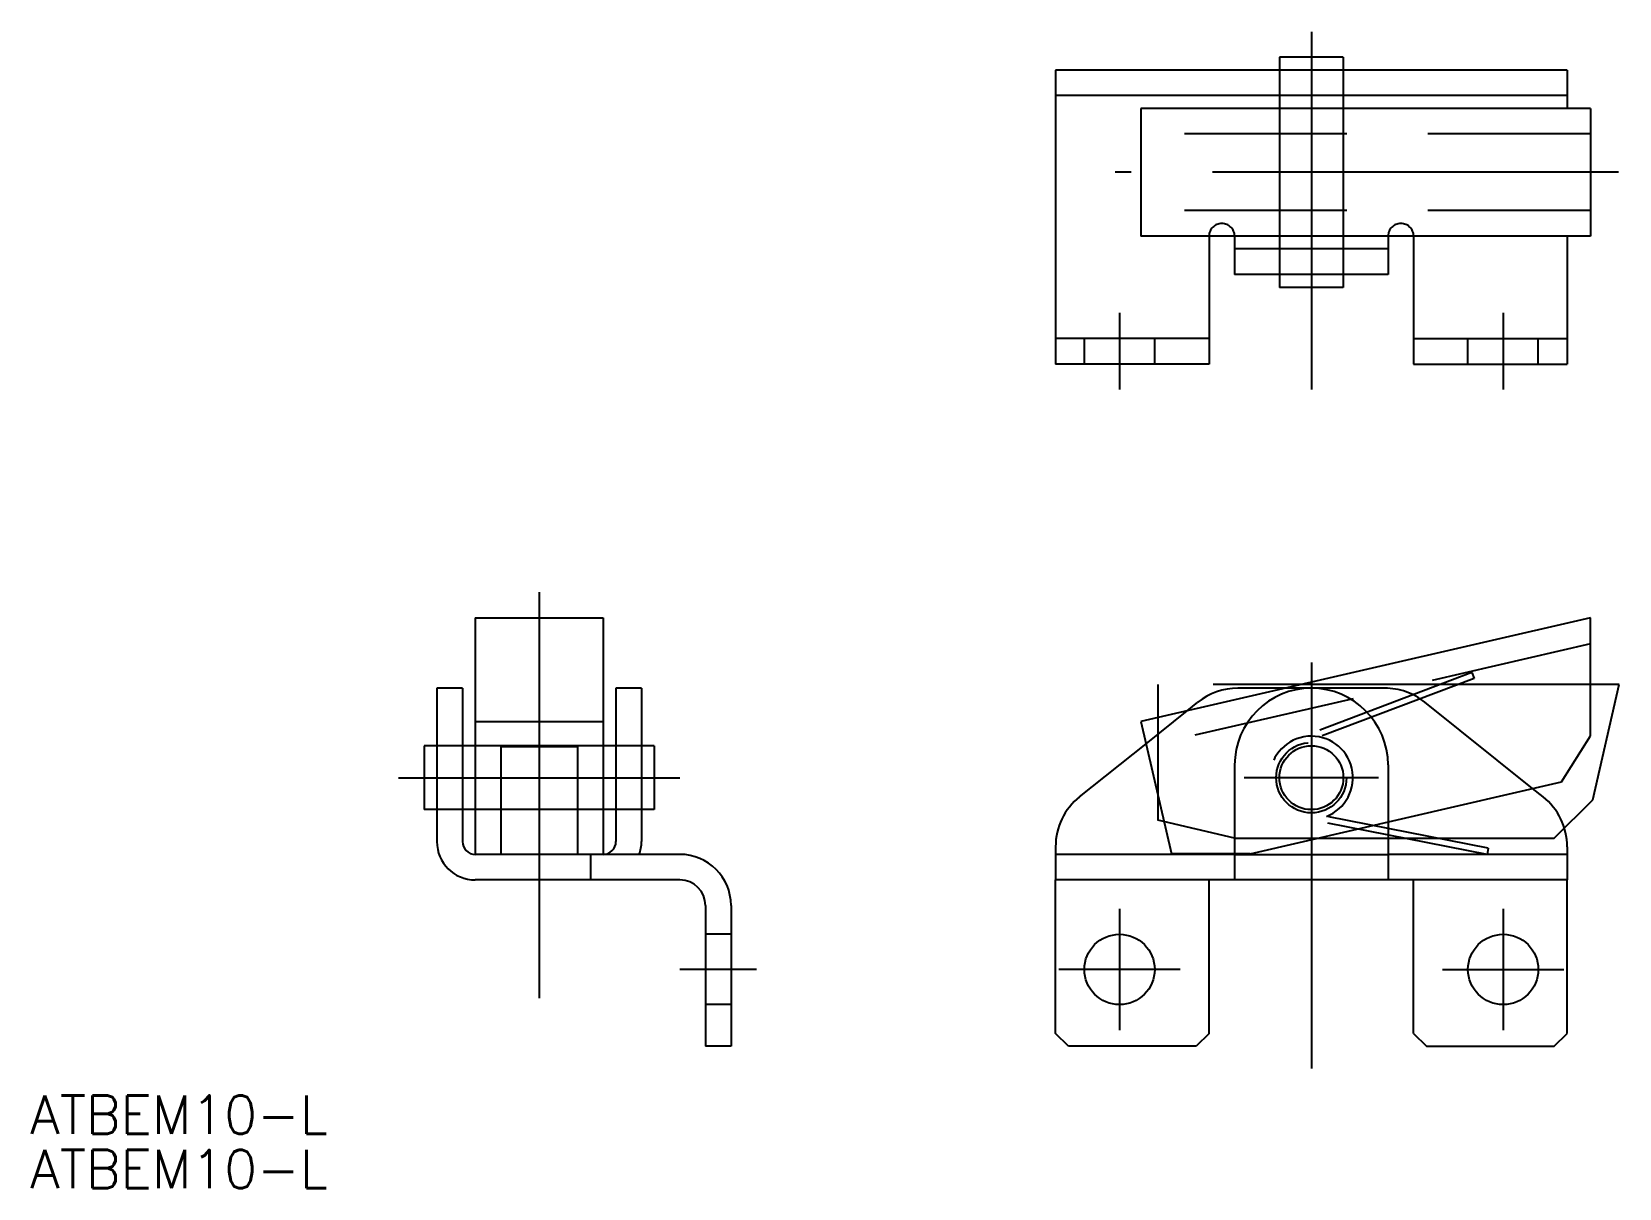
# Model space of a CAD drawing. Extents: x -100 to 24, y -32 to 58.
import ezdxf

# ---------------------------------------------------------------- set-up
doc = ezdxf.new("R2010")
doc.units = 0
for name, pattern in [('CENTER', [50.8, 31.75, -6.35, 6.35, -6.35]), ('DASHED', [19.05, 12.7, -6.35]), ('PHANTOM', [63.5, 31.75, -6.35, 6.35, -6.35, 6.35, -6.35])]:
    doc.linetypes.add(name, pattern=pattern)
doc.layers.get('0').update_dxf_attribs({"linetype": 'CONTINUOUS'})
doc.layers.add('CENTER', color=1, linetype='CENTER')
doc.styles.get("Standard").update_dxf_attribs({"font": 'txt.shx', "height": 3, "bigfont": 'bigfont.shx'})

msp = doc.modelspace()

# ---------------------------------------------------------------- linework, layer by layer
at = {"color": 7, "linetype": 'CONTINUOUS'}
for p, q in [((2.5, 56.36), (-2.5, 56.36)), ((-2.5, 56.36), (-2.5, 55.36)), ((2.5, 56.36), (2.5, 55.36)), ((-20, 55.36), (-20, 32.36)), ((20, 55.36), (-20, 55.36)), ((20, 55.36), (20, 52.36)), ((20, 53.36), (-20, 53.36)), ((21.82, 52.36), (-13.33, 52.36)), ((-13.33, 52.36), (-13.33, 42.36)), ((-2.5, 53.36), (-2.5, 52.36)), ((2.5, 53.36), (2.5, 52.36)), ((21.82, 52.36), (21.82, 42.36)), ((21.82, 42.36), (-13.33, 42.36)), ((-8, 42.36), (-8, 32.36)), ((-6, 42.36), (-6, 39.36)), ((-2.5, 42.36), (-2.5, 41.36)), ((2.5, 42.36), (2.5, 41.36)), ((6, 42.36), (6, 39.36)), ((8, 42.36), (8, 32.36)), ((20, 42.36), (20, 32.36)), ((6, 41.36), (-6, 41.36)), ((6, 39.36), (-6, 39.36)), ((-2.5, 39.36), (-2.5, 38.36)), ((2.5, 39.36), (2.5, 38.36)), ((2.5, 38.36), (-2.5, 38.36)), ((-8, 32.36), (-20, 32.36)), ((8, 32.36), (20, 32.36)), ((-65.38, 12.51), (-65.38, -6)), ((-65.38, 12.51), (-55.38, 12.51)), ((-55.38, 12.51), (-55.38, -6)), ((21.82, 12.51), (-13.33, 4.39)), ((21.82, 3.27), (21.82, 12.51)), ((-68.38, 7), (-68.38, -5)), ((-66.38, 7), (-68.38, 7)), ((-66.38, 7), (-66.38, -5)), ((-54.38, 7), (-54.38, -5)), ((-52.38, 7), (-54.38, 7)), ((-52.38, 7), (-52.38, -5)), ((-2.04, 7), (-5.75, 7)), ((-9.71, 5.23), (-8.87, 5.9)), ((-65.38, 4.39), (-55.38, 4.39)), ((-13.33, 4.39), (-10.94, -5.95)), ((-69.38, 2.5), (-69.38, -2.5)), ((-68.38, 2.5), (-69.38, 2.5)), ((-65.38, 2.5), (-66.38, 2.5)), ((-54.38, 2.5), (-55.38, 2.5)), ((-51.38, 2.5), (-52.38, 2.5)), ((-51.38, 2.5), (-51.38, -2.5)), ((-18.12, -1.5), (-12.93, 2.66)), ((19.57, -0.32), (21.82, 3.27)), ((-63.38, 2.45), (-57.38, 2.45)), ((-63.38, 2.45), (-63.38, -6)), ((-57.38, 2.45), (-57.38, -6)), ((-6, 1), (-6, -8)), ((6, 1), (6, -8)), ((-4.78, -5.95), (19.57, -0.32)), ((18.12, -1.5), (17.3, -0.84)), ((-68.38, -2.5), (-69.38, -2.5)), ((-65.38, -2.5), (-66.38, -2.5)), ((-57.38, -2.5), (-63.38, -2.5)), ((-54.38, -2.5), (-55.38, -2.5)), ((-51.38, -2.5), (-52.38, -2.5)), ((-49.38, -6), (-65.38, -6)), ((-20, -5.4), (-20, -8)), ((-6, -6), (-20, -6)), ((-4.78, -5.95), (-10.94, -5.95)), ((20, -6), (6, -6)), ((20, -5.4), (20, -8)), ((-49.38, -8), (-65.38, -8)), ((-20, -20), (-20, -8)), ((-8, -20), (-8, -8)), ((8, -8), (-8, -8)), ((8, -20), (8, -8)), ((20, -20), (20, -8)), ((-47.38, -10), (-47.38, -21)), ((-45.38, -10), (-45.38, -21)), ((-45.38, -21), (-47.38, -21)), ((-19, -21), (-20, -20)), ((-9, -21), (-19, -21)), ((-8, -20), (-9, -21)), ((8, -20), (9, -21)), ((9, -21), (19, -21)), ((19, -21), (20, -20))]:
    msp.add_line(p, q, dxfattribs=at)
at = {"color": 3, "linetype": 'DASHED'}
for p, q in [((-2.5, 55.36), (-2.5, 53.36)), ((2.5, 55.36), (2.5, 53.36)), ((-2.5, 52.36), (-2.5, 42.36)), ((2.5, 52.36), (2.5, 42.36)), ((21.82, 50.36), (-13.33, 50.36)), ((21.82, 44.36), (-13.33, 44.36)), ((-2.5, 41.36), (-2.5, 39.36)), ((2.5, 41.36), (2.5, 39.36)), ((-8, 34.36), (-20, 34.36)), ((-17.75, 32.36), (-17.75, 34.36)), ((-12.25, 32.36), (-12.25, 34.36)), ((8, 34.36), (20, 34.36)), ((12.25, 32.36), (12.25, 34.36)), ((17.75, 32.36), (17.75, 34.36)), ((21.82, 10.46), (-12.88, 2.45)), ((12.54, 8.23), (-1.15, 3.04)), ((12.72, 7.76), (0.65, 3.19)), ((12.54, 8.23), (12.72, 7.76)), ((5.75, 7), (-2.04, 7)), ((-12.93, 2.66), (-9.71, 5.23)), ((17.3, -0.84), (8.87, 5.9)), ((-66.38, 2.5), (-68.38, 2.5)), ((-55.38, 2.5), (-65.38, 2.5)), ((-52.38, 2.5), (-54.38, 2.5)), ((-66.38, -2.5), (-68.38, -2.5)), ((-63.38, -2.5), (-65.38, -2.5)), ((-55.38, -2.5), (-57.38, -2.5)), ((-52.38, -2.5), (-54.38, -2.5)), ((13.75, -6), (-0.62, -3.19)), ((13.84, -5.51), (-0.53, -2.7)), ((-56.38, -6), (-56.38, -8)), ((-6, -6), (6, -6)), ((13.84, -5.51), (13.75, -6)), ((-8, -8), (-20, -8)), ((20, -8), (8, -8)), ((-45.38, -12.25), (-47.38, -12.25)), ((-45.38, -17.75), (-47.38, -17.75))]:
    msp.add_line(p, q, dxfattribs=at)
at = {"color": 3, "linetype": 'PHANTOM'}
for p, q in [((24.08, 7.28), (-12, 7.28)), ((-12, 7.28), (-12, -3.33)), ((22, -1.72), (24.08, 7.28)), ((19, -4.72), (22, -1.72)), ((-6, -4.72), (-12, -3.33)), ((-6, -4.72), (19, -4.72))]:
    msp.add_line(p, q, dxfattribs=at)
at = {"color": 3, "linetype": 'DASHED'}
msp.add_circle((0, 0), 2.75, dxfattribs=at)
at = {"color": 7, "linetype": 'CONTINUOUS'}
for centre, radius in [((0, 0), 2.5), ((-15, -15), 2.75), ((15, -15), 2.75)]:
    msp.add_circle(centre, radius, dxfattribs=at)
at = {"color": 3, "linetype": 'DASHED'}
for centre, radius, start, end in [((-7, 42.36), 1, 0, 180), ((7, 42.36), 1, 0, 180), ((5.75, 2), 5, 51.3402, 90), ((0, 0), 3.25, 291.1394, 258.9351)]:
    msp.add_arc(centre, radius, start, end, dxfattribs=at)
at = {"color": 7, "linetype": 'CONTINUOUS'}
for centre, radius, start, end in [((-5.75, 2), 5, 90, 128.6598), ((0, 1), 6, 0, 180), ((-15, -5.4), 5, 128.6598, 180), ((15, -5.4), 5, 0, 51.3402), ((-65.38, -5), 3, 180, 270), ((-65.38, -5), 1, 180, 270), ((-55.38, -5), 1, 270, 0), ((-55.38, -5), 3, 340.5288, 0), ((-49.38, -10), 4, 0, 90), ((-49.38, -10), 2, 0, 90)]:
    msp.add_arc(centre, radius, start, end, dxfattribs=at)
at = {"layer": 'CENTER', "color": 1, "linetype": 'CENTER'}
for p, q in [((0, 58.36), (0, 30.36)), ((24.02, 47.36), (-15.33, 47.36)), ((-15, 36.36), (-15, 30.36)), ((15, 36.36), (15, 30.36)), ((-60.38, 14.51), (-60.38, -23)), ((0, 9), (0, -23)), ((-71.38, 0), (-49.38, 0)), ((5.25, 0), (-5.25, 0)), ((-15, -10.25), (-15, -19.75)), ((15, -10.25), (15, -19.75)), ((-43.38, -15), (-49.38, -15)), ((-10.25, -15), (-19.75, -15)), ((10.25, -15), (19.75, -15))]:
    msp.add_line(p, q, dxfattribs=at)

# ---------------------------------------------------------------- texts
at = {"color": 7, "linetype": 'CONTINUOUS'}
for p in [(-100.19, -27.86), (-100.19, -32.12)]:
    msp.add_text('ATBEM10-L', height=3, dxfattribs=at).set_placement(p)

doc.saveas('drawing.dxf')
